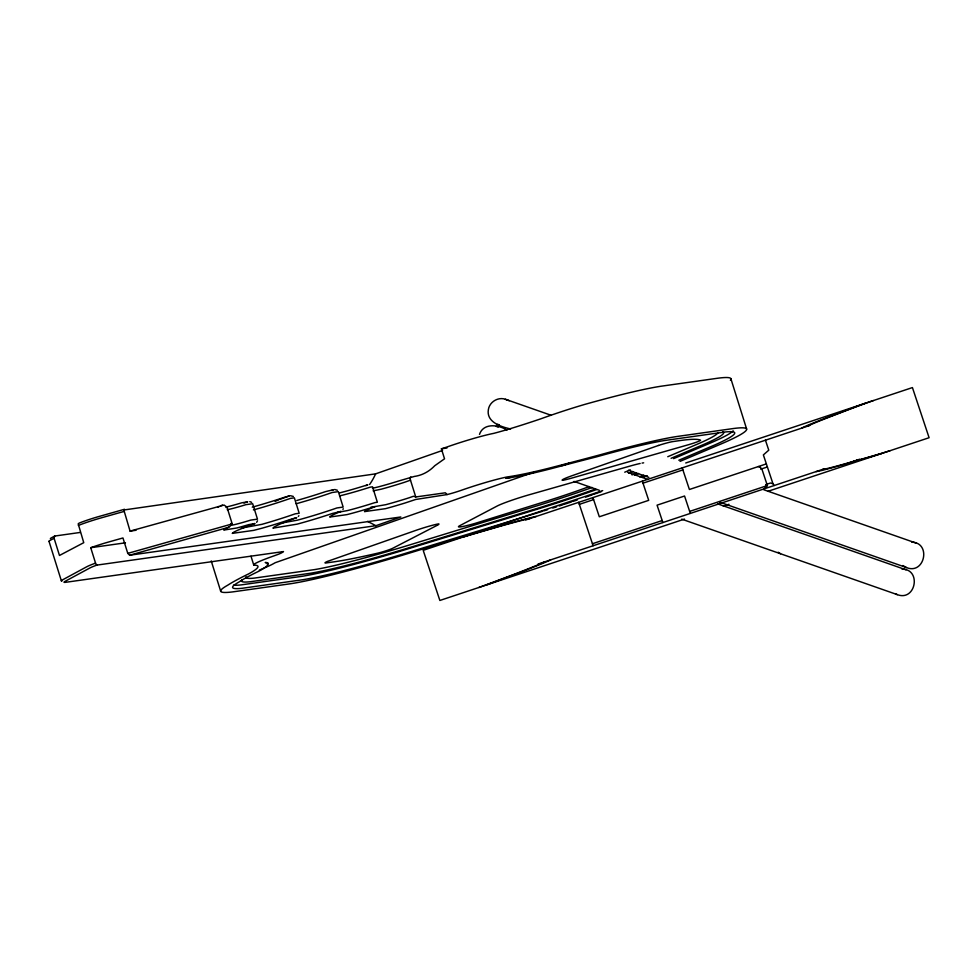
<?xml version="1.0" encoding="UTF-8"?>
<svg xmlns="http://www.w3.org/2000/svg" width="978" height="978" viewBox="0 0 978 978"><rect width="100%" height="100%" fill="white"/><g stroke="black" fill="none" stroke-linecap="round" stroke-linejoin="round"><path stroke-width="1.47" d="M342.936 509.489L343.217 508.694M257.507 520.785L256.627 522.338M479.489 434.391C483.425 422.655 498.621 424.696 506.946 430.063M298.339 516.457L298.877 515.712M374.464 506.677L371.273 507.692A43.57 3.24 -17.4 0 1 346.933 514.624L329.696 517.044A43.57 3.24 -17.4 0 1 338.828 512.264L340.992 511.396L332.361 513.474A48.545 3.606 -17.4 0 1 297.08 524.147L272.935 528.132L273.534 527.472A48.545 3.606 -17.4 0 1 292.789 519.061L296.725 517.643L290.649 519.355A48.545 3.606 -17.4 0 1 262.018 528.206L253.767 530.357L232.263 533.389L233.693 532.203A48.545 3.606 -17.4 0 1 251.077 524.941L255.026 523.523L248.583 524.673A29.89 2.225 -17.4 0 1 236.847 527.973L223.766 530.1A29.89 2.225 -17.4 0 1 226.431 528.279L229.683 526.616L232.214 523.915L226.969 507.13L224.084 505.039L130.062 531.115L123.839 509.99L375.625 473.853L442.582 450.418M80.367 532.423L54.682 536.054L51.467 537.79A19.462 1.443 -17.4 0 0 50.391 538.621M54.682 536.054L54.083 538.242L50.171 540.357A21.54 1.601 -17.4 0 0 49.34 541.482M764.087 488.878L767.375 485.54L761.813 468.817L759.405 466.665M220.735 505.785L222.434 505.051M628.671 473.303L632.864 471.53M667.754 456.726L699.417 443.279A123.032 9.132 -17.4 0 0 717.95 432.679M631.971 474.905L636.165 473.12M671.104 458.303L704.319 444.195A128.35 9.523 -17.4 0 0 722.766 431.824M673.573 458.645L712.693 442.032A138.778 10.306 -17.4 0 0 733.17 430.785M639.588 476.885L643.793 475.1M678.83 460.235L713.757 445.406A138.778 10.306 -17.4 0 0 724.625 432.056L664.368 440.552A135.282 10.037 -17.4 0 0 596.543 456.86A138.558 4.56 -15 0 0 568.34 464.147L553.793 467.997A73.118 6.87 -15.6 0 1 505.809 478.34A73.069 5.428 -17.4 0 0 511.8 477.081M680.065 461.371L719.453 444.672A151.284 11.235 -17.4 0 0 732.485 428.657L678.353 436.298A147.788 10.966 -17.4 0 0 600.749 454.636A147.849 4.511 -14.3 0 1 555.186 466.604A73.118 6.76 -15.5 0 1 507.203 476.946A37.751 2.8 -17.4 0 0 461.604 490.198A13.802 1.027 -17.4 0 1 447.032 494.575L415.711 499.465L405.467 502.863A43.57 3.24 -17.4 0 1 385.528 508.658L364.488 511.616A43.57 3.24 -17.4 0 1 373.021 507.448L375.185 506.58M54.083 538.242L59.475 555.467L83.753 542.68L78.643 525.345A21.589 1.601 -17.4 0 1 100.771 517.998L123.925 511.47M634.612 475.137L638.536 473.511M624.734 472.191L630.37 469.88M331.676 490.455L333.681 489.66L325.625 491.592A48.949 3.631 -17.4 0 1 296.75 500.504M365.87 485.626L367.875 484.831L364.427 485.834A43.973 3.264 -17.4 0 1 339.867 492.826M244.011 503.095L247.666 501.787L241.676 502.839A30.294 2.249 -17.4 0 1 229.793 506.176L227.018 506.873M97.067 565.027A2.127 0.868 70.7 0 1 95.551 563.132L90.734 547.704L92.592 547.044A21.589 1.601 -17.4 0 1 108.301 542.093L122.959 537.961L127.776 553.377L129.658 555.223L400.833 516.971L375.907 525.699L96.822 565.113A19.462 1.443 -17.4 0 0 90.404 567.692L65.086 581.348A19.462 1.443 -17.4 0 0 65.844 582.277L283.498 551.568L282.251 552.13A13.802 1.027 -17.4 0 1 274.708 555.614A37.751 2.8 -17.4 0 0 255.087 565.186A73.118 7.873 -18.7 0 1 248.583 573.915A147.849 12.372 -19.9 0 0 227.703 585.211A147.788 10.966 -17.4 0 0 234.524 591.641L288.657 584.013A151.284 11.235 -17.4 0 0 411.31 552.533L499.624 525.443M95.551 563.132L95.074 563.304A21.589 1.601 -17.4 0 0 86.895 566.69L62.531 579.868A21.54 1.601 -17.4 0 0 61.993 581.005M225.955 507.484L226.969 507.13M730.383 380.259A151.284 11.235 -17.4 0 0 716.752 378.364L662.619 386.004A147.788 10.966 -17.4 0 0 585.003 404.342A147.849 26.308 -20.5 0 0 540.296 419A73.118 4.095 -19.2 0 1 493.572 433.401A37.751 2.8 -17.4 0 0 447.985 446.64A13.802 1.027 -17.4 0 1 442.533 448.45L441.408 448.804L444.538 458.804L434.709 465.76A196.065 80.404 70.7 0 1 414.379 476.42L398.621 481.017A43.973 3.264 -17.4 0 1 378.498 486.848L372.496 488.291M410.87 476.922A3.24 1.333 70.7 0 0 410.491 480.186L404.427 482.313A40.721 3.02 -17.4 0 1 380.943 489.257L373.144 490.846M602.692 490.614L423.193 550.321L439.868 600.468L684.49 519.086M642.619 477.325L647.338 475.76M685.725 462.985L912.425 387.581L929.1 437.716L768.023 491.298M525.712 519.954L809.723 425.467M579.343 504.355L593.597 499.611M642.998 483.181L682.889 469.905M766.361 463.89L689.404 489.489L682.216 467.887M760.701 469.183L761.813 468.817M762.033 468.743L767.388 466.958M765.811 484.575L770.493 483.01L772.95 483.694L774.111 485.54M592.436 543.744L662.192 520.54M689.661 511.396L767.375 485.54L765.982 485.088M537.998 564.086L824.442 468.804M854.87 460.919L859.613 459.342L846.679 463.645A73.118 2.237 -17.3 0 1 815.982 471.616M723.341 506.164L728.952 504.293M542.448 511.311L404.868 553.511A138.778 10.306 -17.4 0 1 302.667 579.746L242.422 588.243A135.282 10.037 -17.4 0 1 239.048 581.983A135.355 13.741 -18.3 0 1 254.121 573.524L258.705 571.286A73.118 7.873 -18.7 0 0 265.209 562.558A73.069 5.428 -17.4 0 1 267.336 564.196M124.524 509.269L97.128 517.02A19.462 1.443 -17.4 0 0 79.524 522.961L78.301 523.633L78.362 525.455M127.776 553.377L232.214 523.915L230.942 523.438M129.658 555.223L228.779 527.264M252.251 507.154L255.05 506.384A48.949 3.631 -17.4 0 0 283.913 497.472L289.378 495.907L285.723 497.215A48.949 3.631 -17.4 0 0 280.026 499.355M253.4 509.917L257.043 508.915A45.697 3.399 -17.4 0 0 290.38 498.401L294.366 497.839L299.195 513.267L295.209 513.829A45.697 3.399 -17.4 0 1 261.872 524.342L241.444 528.059M340.161 495.748L342.642 495.149A40.721 3.02 -17.4 0 0 370.234 487.142L372.532 486.812L377.361 502.24L375.051 502.57A40.721 3.02 -17.4 0 1 347.459 510.577L337.459 512.374M853.684 461.31L859.222 460.051A138.558 2.873 -15.3 0 0 881.52 453.547M227.251 509.709L230.123 509.11A27.054 2.005 -17.4 0 0 245.894 504.672L252.666 503.719L257.483 519.147L250.71 520.1A27.054 2.005 -17.4 0 1 234.952 524.538L232.079 525.149M758.133 466.628L759.393 466.665M441.408 448.804L446.958 448.01M130.062 531.115L136.101 530.259M370.686 507.301L385.772 504.685A40.721 3.02 -17.4 0 0 409.244 497.741L413.486 496.262L415.748 496.971L445.381 492.79L447.032 494.575M90.734 547.704L125.453 542.814M280.894 523.169L297.312 520.186A45.697 3.399 -17.4 0 0 336.921 507.949L343.156 507.069L338.339 491.641L332.092 492.521A45.697 3.399 -17.4 0 1 296.187 503.743M290.454 495.712L293.351 496.445M334.672 489.477L337.361 490.247M901.973 569.086C921.753 569.049 915.824 601.653 897.327 594.648L681.703 519.147M911.765 542.142C931.521 542.607 924.76 575.052 906.459 567.57L719.722 502.179M550.883 415.185L505.369 399.256C498.01 396.677 489.355 402.019 488.352 409.758C486.274 422.3 501.384 426.909 510.65 428.963M497.325 424.293L499.33 424.77M249.818 501.628L251.639 502.337M763.769 489.746L915.787 542.973M628.475 470.235L648.866 477.374M627.619 472.325L648.035 479.477M717.571 503.829L906.031 569.819M574.025 481.433L599.306 490.284M505.369 399.256L507.289 400.039M507.362 399.953L509.22 400.711M895.445 593.817L897.327 594.648M496.249 426.322L498.144 427.154M906.459 567.57L902.877 565.529M367.581 521.384L375.907 525.699M778.182 552.24L780.554 553.756M765.444 440.198L768.769 450.173L763.378 454.904L772.95 483.694M690.334 513.413L684.551 496.017L657.069 505.161L662.864 522.558M642.326 481.164L648.707 500.345L599.318 516.775L592.925 497.594M578.67 502.337L593.108 545.761M730.921 378.828L746.654 429.122M410.491 480.186L415.748 496.971M250.991 556.225L253.718 564.929M211.224 560.92L220.661 591.103M49.022 541.372L61.382 580.871M375.625 473.853A196.065 80.404 70.7 0 1 369.598 484.489M640.174 463.474A24.67 1.834 -17.4 0 0 629.698 466.164L529.954 494.55A27.58 2.042 -17.4 0 0 497.203 506.005L460.002 525.565A24.67 1.834 -17.4 0 0 474.746 523.487L543.878 501.946A77.506 5.758 -17.4 0 0 589.208 486.567M642.094 463.083A24.67 1.834 -17.4 0 1 643.658 462.826M592.167 487.484A114.377 8.496 -17.4 0 1 540.296 504.831L404.77 546.409A123.032 9.132 -17.4 0 1 314.17 569.661L254.622 578.059A119.536 8.875 -17.4 0 1 246.053 576.751M601.458 491.567A130.135 9.658 -17.4 0 1 593.658 494.33M592.326 494.807A130.135 9.658 -17.4 0 1 585.577 497.142M577.252 499.978A130.135 9.658 -17.4 0 1 573.022 501.408M571.592 501.885A130.135 9.658 -17.4 0 1 564.416 504.257M562.973 504.734A130.135 9.658 -17.4 0 1 559.159 505.968M556.604 506.8A130.135 9.658 -17.4 0 1 552.753 508.034M547.607 509.672A130.135 9.658 -17.4 0 1 543.731 510.895M646.409 475.638A142.654 10.587 -17.4 0 1 642.118 477.398M595.37 489.061A119.695 8.888 -17.4 0 1 541.078 507.215L404.868 549.013A128.35 9.523 -17.4 0 1 310.344 573.267L250.564 581.702A124.854 9.267 -17.4 0 1 242.092 579.661M535.993 471.799A83.509 6.198 -17.4 0 1 530.944 473.205L275.099 562.753A83.509 6.198 -17.4 0 1 269.256 565.81L261.676 569.123A124.854 9.267 -17.4 0 0 259.329 570.15M517.521 475.748A73.069 5.428 -17.4 0 1 515.161 476.31M596.543 489.575A130.135 9.658 -17.4 0 1 541.384 507.937L403.804 550.149A138.778 10.306 -17.4 0 1 301.603 576.372L241.358 584.868A135.282 10.037 -17.4 0 1 233.497 585.113M218.045 507.093A30.294 2.249 -17.4 0 1 219.231 506.482M275.136 501.323A48.949 3.631 -17.4 0 1 278.73 499.868M478.89 587.485A147.849 1.357 -20.9 0 0 515.064 573.964A73.118 1.565 -20.4 0 0 544.416 561.959M462.203 537.338A147.849 1.357 -15.9 0 1 499.269 526.506A73.118 1.565 -16.4 0 1 529.966 518.536M807.877 426.09A73.118 2.176 -19.6 0 1 837.229 414.085A147.849 10.856 -23.7 0 1 873.403 400.552M801.532 428.193A73.118 2.237 -19.5 0 1 830.884 416.188A138.558 2.873 -21.5 0 1 864.833 403.401M536.311 516.421A73.118 1.565 -16.4 0 0 505.614 524.391L498.523 526.482A135.355 2.531 -17 0 1 470.773 534.489M550.761 559.844A73.118 1.565 -20.4 0 1 521.396 571.849L514.477 574.428A135.355 2.531 -19.8 0 0 487.46 584.636M822.315 469.501A73.118 2.176 -17.2 0 0 853.024 461.53A147.849 10.856 -13.1 0 0 890.078 450.699M568.841 463.425L561.837 465.54L568.841 463.425M437.398 525.21L392.533 548.377A9.56 0.709 -17.4 0 1 377.948 553.108A231.04 17.152 -17.4 0 1 333.168 561.959L326.407 562.912A15.403 1.149 -17.4 0 1 327.63 561.323L415.516 530.504A19.022 1.418 -17.4 0 1 437.154 524.147L438.743 523.89A23.093 1.711 -17.4 0 1 437.398 525.21M658.5 445.455L572.399 475.589A19.022 1.418 -17.4 0 0 562.399 480.308L563.683 480.161A23.093 1.711 -17.4 0 0 573.242 477.667L689.453 444.44A9.56 0.709 -17.4 0 0 700.554 440.198A231.04 17.152 -17.4 0 0 679.918 440.589L673.157 441.543A15.403 1.149 -17.4 0 0 660.835 444.697L658.5 445.455"/></g></svg>
